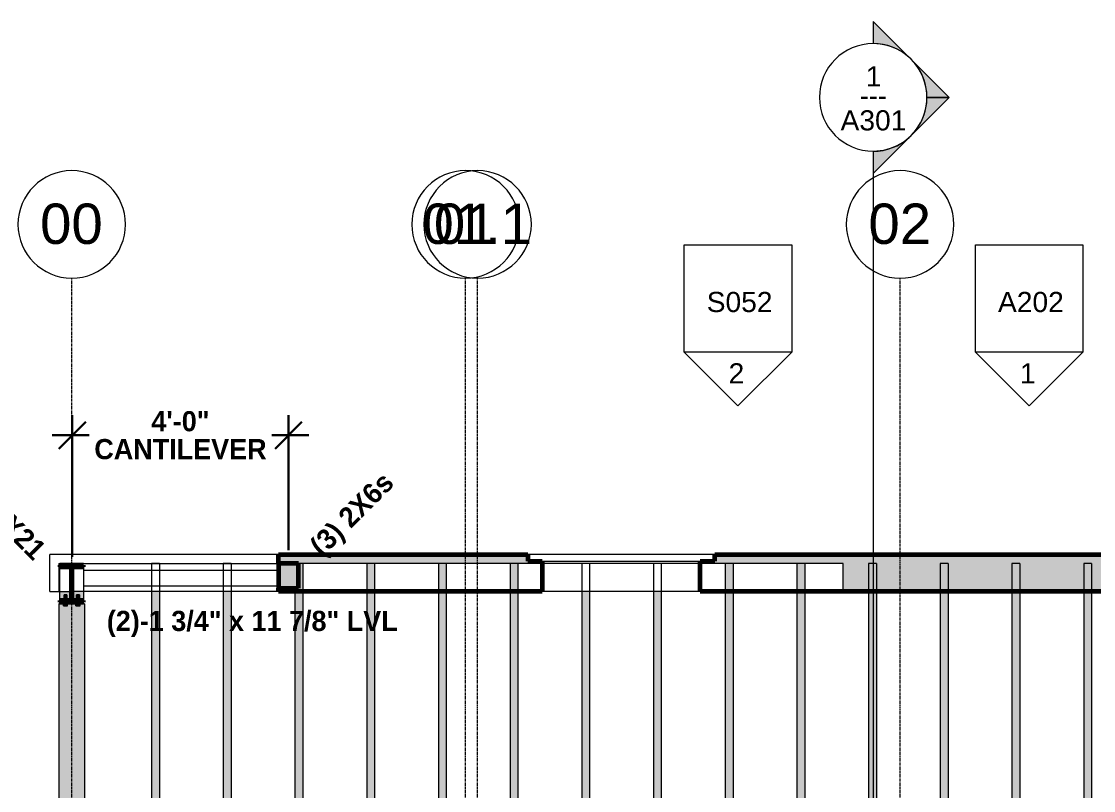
# Model space of a CAD drawing. Header units: inches. Extents: x -3226 to -1722, y 8184 to 8997.
# Drawn here: x -2723.7 to -2484.4, y 8825.4 to 8997.1 of the extents above; entities that cross this region are included whole.
import ezdxf

# ---------------------------------------------------------------- set-up
doc = ezdxf.new("R2010")
doc.units = ezdxf.units.IN
doc.header["$MEASUREMENT"] = 0
doc.linetypes.add('Grid Line 1_2_', pattern=[0.875, 0.5, -0.125, 0.125, -0.125])
for name, color, linetype, lineweight in [('A-ANNO-DIMS-1', 211, 'Continuous', 30), ('A-GENM', 5, 'Continuous', 9), ('G-ANNO-SYMB', 111, 'Continuous', 9), ('I-WALL', 2, 'Continuous', 18), ('I-WALL-2', 2, 'Continuous', 60), ('S-BEAM', 12, 'Continuous', 9), ('S-BEAM-1', 63, 'Continuous', 9), ('S-BEAM-2', 143, 'Continuous', 9), ('S-BEAM-IDEN', 2, 'Continuous', 9), ('S-COLS', 52, 'Continuous', 9), ('S-COLS-1', 7, 'Continuous', 9), ('S-COLS-2', 52, 'Continuous', 60), ('S-COLS-3', 22, 'Continuous', 9), ('S-COLS-IDEN', 171, 'Continuous', 9), ('S-FSTN', 2, 'Continuous', 9), ('S-GRID-1', 1, 'Grid Line 1_2_', 9), ('S-GRID-IDEN', 1, 'Continuous', 9)]:
    doc.layers.add(name, color=color, linetype=linetype, lineweight=lineweight)
doc.layers.add('I-WALL-1', color=2, linetype='Continuous', lineweight=18, transparency=0.4)
doc.styles.add('Arial', font='arial.ttf', dxfattribs={"height": 9})
doc.styles.add('Arial_1', font='arial.ttf', dxfattribs={"height": 4.5})
doc.styles.add('Century Gothic', font='ufonts.com_century-gothic.ttf', dxfattribs={"height": 4.5})
doc.styles.add('Century Gothic_B', font='GOTHICB.TTF', dxfattribs={"height": 4.5})
doc.dimstyles.new('OD__1__Tol__', dxfattribs={"dimscale": 12, "dimtxt": 4.698757, "dimasz": 0.5, "dimexe": 0.375, "dimexo": 0.25, "dimgap": 0.0625, "dimtad": 1, "dimdec": 0, "dimzin": 3, "dimdsep": 46, "dimlunit": 4, "dimtxsty": 'Century Gothic_B', "dimblk1": 'OBLIQUE', "dimblk2": 'OBLIQUE', "dimsah": 1, "dimcen": 0.09, "dimdle": 0.375, "dimazin": 0, "dimtfac": 1, "dimtdec": 4, "dimtix": 1, "dimtmove": 0, "dimatfit": 3, "dimfxl": 1, "dimtvp": 1, "dimtfill": 1, "dimfrac": 2, "dimtolj": 1, "dimtzin": 0, "dimlwd": 30, "dimlwe": 30, "dimarcsym": 2})

# ---------------------------------------------------------------- blocks, each defined once
blk = doc.blocks.new('Timber-Column - _3_ 2X6s-1942048-FRAMING - 2ND FLOOR')
at = {"layer": 'S-COLS-3'}
blk.add_hatch(color=256, dxfattribs=at).paths.add_polyline_path([(1.44, -2.75), (2.25, -2.75), (2.25, 2.75), (-2.25, 2.75), (-2.25, -2.75)], flags=0)
at = {"layer": 'S-COLS-2'}
for p, q in [((-2.25, 2.75), (-2.25, -2.75)), ((2.25, 2.75), (-2.25, 2.75)), ((2.25, -2.75), (2.25, 2.75)), ((-2.25, -2.75), (2.25, -2.75))]:
    blk.add_line(p, q, dxfattribs=at)
blk = doc.blocks.new('LVL-Laminated Veneer Lumber - _2_-1 3_4_ x 11 7_8_ LVL-2285549-FRAMING - 2ND FLOOR')
at = {"layer": 'S-BEAM'}
for p, q in [((-21.27, 1.75), (22.22, 1.75)), ((-21.27, -1.75), (22.22, -1.75))]:
    blk.add_line(p, q, dxfattribs=at)
blk = doc.blocks.new('W-Wide Flange - W10X22 _MOMENT FRAME_-2307720-FRAMING - 2ND FLOOR')
at = {"layer": 'S-BEAM-1'}
blk.add_hatch(color=256, dxfattribs=at).paths.add_polyline_path([(82.36, -2.88), (82.36, -1.85), (81.94, -1.85), (81.94, -0.92), (82.36, -0.92), (82.36, 0.92), (81.94, 0.92), (81.94, 1.85), (82.36, 1.85), (82.36, 2.87), (-82.36, 2.87), (-82.36, 1.85), (-81.94, 1.85), (-81.94, 0.92), (-82.36, 0.92), (-82.36, -0.92), (-81.94, -0.92), (-81.94, -1.85), (-82.36, -1.85), (-82.36, -2.88), (82.13, -2.88)], flags=0)
at = {"layer": 'S-BEAM'}
for p, q in [((-82.36, 2.87), (-82.36, 2.63)), ((-82.36, 2.87), (82.36, 2.87)), ((82.36, 2.63), (82.36, 2.87)), ((-82.36, -2.63), (-82.36, -2.88)), ((-82.36, -2.88), (82.36, -2.88)), ((82.36, -2.88), (82.36, -2.63))]:
    blk.add_line(p, q, dxfattribs=at)
blk = doc.blocks.new('W-Wide Flange-Column - W8X21-2324125-FRAMING - 2ND FLOOR')
at = {"layer": 'S-COLS-1'}
h = blk.add_hatch(dxfattribs=at)
h.set_pattern_fill('FP_17', color=256, style=0, pattern_type=2)
h.set_pattern_definition([(45, (2712.462, -4416.882), (-4.751758, 4.751758), []), (45, (2712.462, -4409.682), (-4.751758, 4.751758), [])])
h.paths.add_polyline_path([(2.63, -4.14), (2.63, -3.74), (0.6, -3.74), (0.26, -3.6), (0.12, -3.27), (0.12, 3.26), (0.26, 3.6), (0.61, 3.74), (2.63, 3.74), (2.63, 4.14), (-2.64, 4.14), (-2.63, 3.74), (-0.6, 3.74), (-0.26, 3.6), (-0.13, 3.26), (-0.13, -3.27), (-0.26, -3.6), (-0.6, -3.74), (-2.64, -3.74), (-2.63, -4.14), (2.63, -4.14)], flags=0)
at = {"layer": 'S-COLS-2'}
for p, q in [((-2.64, 4.14), (-2.64, 3.74)), ((2.63, 4.14), (-2.64, 4.14)), ((-2.64, 3.74), (-0.6, 3.74)), ((-0.13, 3.26), (-0.13, -3.27)), ((0.12, -3.27), (0.12, 3.26)), ((0.6, 3.74), (2.63, 3.74)), ((2.63, 3.74), (2.63, 4.14)), ((-2.64, -3.74), (-2.64, -4.14)), ((-0.6, -3.74), (-2.64, -3.74)), ((-2.64, -4.14), (2.63, -4.14)), ((2.63, -3.74), (0.6, -3.74)), ((2.63, -4.14), (2.63, -3.74))]:
    blk.add_line(p, q, dxfattribs=at)
for centre, start, end in [((-0.6, 3.26), 360, 90), ((0.6, 3.26), 90, 180), ((-0.6, -3.27), 270, 360), ((0.6, -3.27), 180, 270)]:
    blk.add_arc(centre, 0.475, start, end, dxfattribs=at)
blk = doc.blocks.new('Plywood Web Joist - 11 7_8_ TJI360 _ 16_ O_C_-V38-FRAMING - 2ND FLOOR')
at = {"layer": 'S-BEAM-2'}
h = blk.add_hatch(color=256, dxfattribs=at)
h.paths.add_polyline_path([(124.71875, -0.875), (124.71875, 0.875), (121.34375, 0.875), (121.34375, -0.875)], flags=0)
h.paths.add_polyline_path([(116.21875, 0.875), (-118.46875, 0.875), (-118.46875, -0.875), (116.21875, -0.875)], flags=0)
at = {"layer": 'S-BEAM'}
for p, q in [((-124.71875, 0.875), (-124.71875, -0.875)), ((-124.71875, 0.875), (-118.46875, 0.875)), ((-118.46875, 0.875), (116.21875, 0.875)), ((121.34375, 0.875), (124.71875, 0.875)), ((124.71875, -0.875), (124.71875, 0.875)), ((-124.71875, -0.875), (-118.46875, -0.875)), ((-118.46875, -0.875), (116.21875, -0.875)), ((121.34375, -0.875), (124.71875, -0.875))]:
    blk.add_line(p, q, dxfattribs=at)
blk = doc.blocks.new('Plywood Web Joist - 11 7_8_ TJI360 _ 16_ O_C_-V39-FRAMING - 2ND FLOOR')
at = {"layer": 'S-BEAM-2'}
h = blk.add_hatch(color=256, dxfattribs=at)
h.paths.add_polyline_path([(124.71875, -0.875), (124.71875, 0.875), (121.34375, 0.875), (121.34375, -0.875), (121.96875, -0.875)], flags=0)
h.paths.add_polyline_path([(116.21875, 0.875), (-118.46875, 0.875), (-118.46875, -0.875), (116.21875, -0.875)], flags=0)
at = {"layer": 'S-BEAM'}
for p, q in [((-124.71875, 0.875), (-124.71875, -0.875)), ((-124.71875, 0.875), (-118.46875, 0.875)), ((-118.46875, 0.875), (116.21875, 0.875)), ((121.34375, 0.875), (124.71875, 0.875)), ((124.71875, -0.875), (124.71875, 0.875)), ((-124.71875, -0.875), (-118.46875, -0.875)), ((-118.46875, -0.875), (116.21875, -0.875)), ((121.34375, -0.875), (124.71875, -0.875))]:
    blk.add_line(p, q, dxfattribs=at)
blk = doc.blocks.new('Plywood Web Joist - 11 7_8_ TJI360 _ 16_ O_C_-V40-FRAMING - 2ND FLOOR')
at = {"layer": 'S-BEAM-2'}
h = blk.add_hatch(color=256, dxfattribs=at)
h.paths.add_polyline_path([(124.72, 0.19), (121.34, 0.19), (121.34, -0.88), (124.72, -0.88)], flags=0)
h.paths.add_polyline_path([(116.22, 0.87), (-118.47, 0.87), (-118.47, -0.88), (116.22, -0.88)], flags=0)
at = {"layer": 'S-BEAM'}
for p, q in [((-124.72, 0.87), (-124.72, -0.88)), ((-124.72, 0.87), (-118.47, 0.87)), ((-118.47, 0.87), (116.22, 0.87)), ((124.72, -0.88), (124.72, 0.19)), ((-124.72, -0.88), (-118.47, -0.88)), ((-118.47, -0.88), (116.22, -0.88)), ((121.34, -0.88), (124.72, -0.88))]:
    blk.add_line(p, q, dxfattribs=at)
blk = doc.blocks.new('Plywood Web Joist - 11 7_8_ TJI360 _ 16_ O_C_-V41-FRAMING - 2ND FLOOR')
at = {"layer": 'S-BEAM-2'}
h = blk.add_hatch(color=256, dxfattribs=at)
h.paths.add_polyline_path([(124.71875, -0.875), (124.71875, 0.875), (121.34375, 0.875), (121.34375, -0.875), (121.96875, -0.875)], flags=0)
h.paths.add_polyline_path([(116.21875, 0.875), (-118.46875, 0.875), (-118.46875, -0.875), (116.21875, -0.875)], flags=0)
at = {"layer": 'S-BEAM'}
for p, q in [((-124.71875, 0.875), (-124.71875, -0.0625)), ((-124.71875, 0.875), (-118.46875, 0.875)), ((-118.46875, 0.875), (116.21875, 0.875)), ((121.34375, 0.875), (124.71875, 0.875)), ((124.71875, -0.875), (124.71875, 0.875)), ((-119.21875, -0.875), (-118.46875, -0.875)), ((-118.46875, -0.875), (116.21875, -0.875)), ((121.34375, -0.875), (124.71875, -0.875))]:
    blk.add_line(p, q, dxfattribs=at)
blk = doc.blocks.new('051200 - Structural Steel Framing - Moment Frame - Bolted - 1-2326737-FRAMING - 2ND FLOOR')
at = {"layer": 'A-GENM'}
for points in [[(-2713.53, 8868.25), (-2713.54, 8869.05), (-2714.16, 8869.05), (-2714.15, 8868.25), (-2713.54, 8868.25)], [(-2710.77, 8868.25), (-2710.76, 8868.25), (-2710.78, 8869.05), (-2711.39, 8869.05), (-2711.38, 8868.25), (-2710.78, 8868.25)], [(-2713.85, 8867.83), (-2713.85, 8868.25), (-2714.32, 8868.25), (-2714.32, 8867.83)], [(-2713.85, 8866.63), (-2713.85, 8867.05), (-2714.32, 8867.05), (-2714.32, 8866.63)], [(-2713.38, 8867.83), (-2713.38, 8868.25), (-2713.85, 8868.25), (-2713.85, 8867.83)], [(-2713.85, 8866.63), (-2713.38, 8866.63), (-2713.38, 8867.05), (-2713.85, 8867.05), (-2713.85, 8866.82)], [(-2711.08, 8867.83), (-2711.08, 8868.25), (-2711.55, 8868.25), (-2711.55, 8867.83)], [(-2711.55, 8866.63), (-2711.08, 8866.63), (-2711.08, 8867.05), (-2711.55, 8867.05), (-2711.55, 8866.82)], [(-2710.61, 8867.83), (-2710.61, 8868.25), (-2711.08, 8868.25), (-2711.08, 8867.83)], [(-2710.61, 8866.63), (-2710.61, 8867.05), (-2711.08, 8867.05), (-2711.08, 8866.63)]]:
    blk.add_hatch(color=256, dxfattribs=at).paths.add_polyline_path(points, flags=0)
at = {"layer": 'S-FSTN'}
h = blk.add_hatch(color=256, dxfattribs=at)
h.paths.add_polyline_path([(-2710.1, 8867.83), (-2709.83, 8867.83), (-2709.83, 8869.82), (-2712.34, 8869.82), (-2712.34, 8868.3), (-2712.2, 8867.97), (-2711.86, 8867.83), (-2711.55, 8867.83), (-2711.55, 8868.25), (-2711.39, 8868.25), (-2711.38, 8869.05), (-2710.76, 8869.05), (-2710.76, 8868.25), (-2710.61, 8868.25), (-2710.61, 8867.83)], flags=0)
h.paths.add_polyline_path([(-2714.32, 8867.83), (-2714.32, 8868.25), (-2714.16, 8868.25), (-2714.15, 8869.05), (-2713.53, 8869.05), (-2713.53, 8868.25), (-2713.38, 8868.25), (-2713.38, 8867.83), (-2713.06, 8867.83), (-2712.73, 8867.97), (-2712.59, 8868.3), (-2712.59, 8869.82), (-2715.1, 8869.82), (-2715.1, 8867.83)], flags=0)
blk.add_hatch(color=256, dxfattribs=at).paths.add_polyline_path([(-2715.1, 8867.05), (-2709.83, 8867.05), (-2709.83, 8867.43), (-2715.1, 8867.43)], flags=0)
at = {"layer": 'A-GENM'}
for p, q in [((-2714.16, 8868.25), (-2714.16, 8869.05)), ((-2713.53, 8869.05), (-2714.16, 8869.05)), ((-2713.53, 8869.05), (-2713.53, 8868.25)), ((-2711.39, 8868.25), (-2711.39, 8869.05)), ((-2710.76, 8869.05), (-2711.39, 8869.05)), ((-2710.76, 8869.05), (-2710.76, 8868.25)), ((-2713.85, 8868.25), (-2714.32, 8868.25)), ((-2714.32, 8868.25), (-2714.32, 8867.83)), ((-2714.32, 8866.63), (-2714.32, 8867.05)), ((-2714.32, 8866.63), (-2713.85, 8866.63)), ((-2713.38, 8868.25), (-2713.85, 8868.25)), ((-2713.85, 8868.25), (-2713.85, 8867.83)), ((-2713.85, 8866.63), (-2713.85, 8867.05)), ((-2713.85, 8866.63), (-2713.38, 8866.63)), ((-2713.38, 8867.83), (-2713.38, 8868.25)), ((-2713.38, 8866.63), (-2713.38, 8867.05)), ((-2711.08, 8868.25), (-2711.55, 8868.25)), ((-2711.55, 8868.25), (-2711.55, 8867.83)), ((-2711.55, 8866.63), (-2711.55, 8867.05)), ((-2711.55, 8866.63), (-2711.08, 8866.63)), ((-2710.61, 8868.25), (-2711.08, 8868.25)), ((-2711.08, 8868.25), (-2711.08, 8867.83)), ((-2711.08, 8866.63), (-2711.08, 8867.05)), ((-2711.08, 8866.63), (-2710.61, 8866.63)), ((-2710.61, 8867.83), (-2710.61, 8868.25)), ((-2710.61, 8866.63), (-2710.61, 8867.05))]:
    blk.add_line(p, q, dxfattribs=at)
at = {"layer": 'S-FSTN'}
for p, q in [((-2715.1, 8869.82), (-2715.1, 8875.31)), ((-2709.83, 8875.31), (-2709.83, 8869.82)), ((-2715.1, 8867.83), (-2715.1, 8869.82)), ((-2709.83, 8869.82), (-2709.83, 8867.83)), ((-2715.1, 8867.05), (-2715.1, 8867.43)), ((-2715.1, 8867.05), (-2709.83, 8867.05)), ((-2709.83, 8867.05), (-2709.83, 8867.43))]:
    blk.add_line(p, q, dxfattribs=at)
blk = doc.blocks.new('Grid - Grid Head - Circle-50561-FRAMING - 2ND FLOOR')
at = {"layer": 'S-GRID-IDEN'}
for start, end in [(360, 180), (180, 360)]:
    blk.add_arc((0, 0), 0.25, start, end, dxfattribs=at)
blk = doc.blocks.new('Elevation - Detail Number-151647-FRAMING - 2ND FLOOR')
at = {"layer": 'G-ANNO-SYMB'}
for p, q in [((0.25, 0.25), (-0.25, 0.25)), ((-0.25, 0.25), (-0.25, -0.25)), ((0.25, -0.25), (0.25, 0.25)), ((-0.25, -0.25), (0.25, -0.25))]:
    blk.add_line(p, q, dxfattribs=at)
blk = doc.blocks.new('Elevation - Detail Number-151370-FRAMING - 2ND FLOOR')
at = {"layer": 'G-ANNO-SYMB'}
for p, q in [((0, 0.25), (-0.25, 0)), ((0.25, 0), (0, 0.25)), ((-0.25, 0), (0.25, 0))]:
    blk.add_line(p, q, dxfattribs=at)
blk = doc.blocks.new('Section - Section Head - Filled-22785-FRAMING - 2ND FLOOR')
at = {"layer": 'G-ANNO-SYMB'}
h = blk.add_hatch(color=256, dxfattribs=at)
edge = h.paths.add_edge_path(flags=0)
edge.add_line((-0.4268, 0.1768), (-0.25, 0.3536))
edge.add_line((-0.25, 0.3536), (-0.25, 0.25))
edge.add_arc((-0.25, 0), 0.25, 90, 135)
h = blk.add_hatch(color=256, dxfattribs=at)
edge = h.paths.add_edge_path(flags=0)
edge.add_arc((-0.25, 0), 0.25, 45, 90)
edge.add_line((-0.25, 0.25), (-0.25, 0.3536))
edge.add_line((-0.25, 0.3536), (-0.0732, 0.1768))
h = blk.add_hatch(color=256, dxfattribs=at)
edge = h.paths.add_edge_path(flags=0)
edge.add_arc((-0.25, 0), 0.2503, 137.9216, 180)
edge.add_line((-0.5003, 0), (-0.6036, 0))
edge.add_line((-0.6036, 0), (-0.4358, 0.1678))
h = blk.add_hatch(color=256, dxfattribs=at)
edge = h.paths.add_edge_path(flags=0)
edge.add_line((-0.0642, 0.1678), (0.1036, 0))
edge.add_line((0.1036, 0), (0.0003, 0))
edge.add_arc((-0.25, 0), 0.2503, 0, 42.0784)
for p, q in [((-0.25, 0.3536), (-0.4268, 0.1768)), ((-0.25, 0.25), (-0.25, 0.3536)), ((-0.0732, 0.1768), (-0.25, 0.3536)), ((-0.25, 0.3536), (-0.25, 0.25)), ((-0.4358, 0.1678), (-0.6036, 0)), ((0.1036, 0), (-0.0642, 0.1678)), ((-0.6036, 0), (-0.5003, 0)), ((0.0003, 0), (0.1036, 0))]:
    blk.add_line(p, q, dxfattribs=at)
for centre, radius, start, end in [((-0.2503, 0), 0.25, 360, 180), ((-0.25, 0), 0.25, 90, 135), ((-0.25, 0), 0.25, 45, 90), ((-0.25, 0), 0.2503, 137.9216, 180), ((-0.25, 0), 0.2503, 0, 42.0784), ((-0.2503, 0), 0.25, 180, 360)]:
    blk.add_arc(centre, radius, start, end, dxfattribs=at)
blk = doc.blocks.new('_Oblique')
at = {"color": 0, "linetype": 'ByBlock', "lineweight": -2}
blk.add_line((-0.5, -0.5), (0.5, 0.5), dxfattribs=at)
blk = doc.blocks.new('DIMBLOCK8-FRAMING - 2ND FLOOR')
at = {"layer": 'A-ANNO-DIMS-1', "color": 0, "lineweight": 30, "transparency": 16777216}
for p, q in [((-2712.34, 8877.57), (-2712.34, 8909.2)), ((-2664.09, 8879.07), (-2664.09, 8909.2)), ((-2716.84, 8904.7), (-2659.59, 8904.7))]:
    blk.add_line(p, q, dxfattribs=at)
at = {"layer": 'Defpoints', "color": 0, "transparency": 16777216}
for p in [(-2664.09, 8904.7), (-2712.34, 8874.57), (-2664.09, 8876.07)]:
    blk.add_point(p, dxfattribs=at)
at = {"layer": 'A-ANNO-DIMS-1', "color": 0, "lineweight": 30, "transparency": 16777216, "xscale": 5.999999999999999, "yscale": 5.999999999999999, "zscale": 5.999999999999999, "rotation": 180}
blk.add_blockref('_Oblique', (-2712.34, 8904.7), dxfattribs=at)
at = {"layer": 'A-ANNO-DIMS-1', "color": 0, "lineweight": 30, "transparency": 16777216, "xscale": 5.999999999999999, "yscale": 5.999999999999999, "zscale": 5.999999999999999}
blk.add_blockref('_Oblique', (-2664.09, 8904.7), dxfattribs=at)
at = {"layer": 'A-ANNO-DIMS-1', "color": 0, "transparency": 16777216, "insert": (-2688.21, 8907.81), "char_height": 4.5, "attachment_point": 5, "style": 'Century Gothic_B', "bg_fill": 3, "box_fill_scale": 1.25, "bg_fill_color": 256, "bg_fill_true_color": 13158600, "bg_fill_transparency": 0}
blk.add_mtext('\\A1;4\'-0"', dxfattribs=at)
at = {"layer": 'A-ANNO-DIMS-1', "color": 0, "transparency": 16777216, "insert": (-2688.21, 8901.58), "char_height": 4.5, "attachment_point": 5, "style": 'Century Gothic_B', "bg_fill": 3, "box_fill_scale": 1.25, "bg_fill_color": 256, "bg_fill_true_color": 13158600, "bg_fill_transparency": 0}
blk.add_mtext('\\A1;CANTILEVER', dxfattribs=at)

msp = doc.modelspace()

# ---------------------------------------------------------------- hatches: boundary and pattern name
at = {"layer": 'I-WALL-1'}
h = msp.add_hatch(color=256, dxfattribs=at)
h.paths.add_polyline_path([(-2436.89918, 8869.81938), (-2422.64918, 8869.81938), (-2422.64918, 8876.06938), (-2420.89918, 8876.06938), (-2420.89918, 8869.81938), (-2406.64918, 8869.81938), (-2406.64918, 8876.06938), (-2404.89918, 8876.06938), (-2404.89918, 8869.81938), (-2390.64918, 8869.81938), (-2390.64918, 8876.06938), (-2388.89918, 8876.06938), (-2388.89918, 8869.81938), (-2374.64918, 8869.81938), (-2374.64918, 8876.06938), (-2372.89918, 8876.06938), (-2372.89918, 8869.81938), (-2358.64918, 8869.81938), (-2358.64918, 8876.06938), (-2356.89918, 8876.06938), (-2356.89918, 8869.81938), (-2342.64918, 8869.81938), (-2342.64918, 8876.06938), (-2340.89918, 8876.06938), (-2340.89918, 8869.81938), (-2326.64918, 8869.81938), (-2326.64918, 8876.06938), (-2324.89918, 8876.06938), (-2324.89918, 8869.81938), (-2310.64918, 8869.81938), (-2310.64918, 8876.06938), (-2308.89918, 8876.06938), (-2308.89918, 8869.81938), (-2294.64918, 8869.81938), (-2294.64918, 8876.06938), (-2292.89918, 8876.06938), (-2292.89918, 8869.81938), (-2278.64918, 8869.81938), (-2278.64918, 8876.06938), (-2276.89918, 8876.06938), (-2276.89918, 8869.81938), (-2262.64918, 8869.81938), (-2262.64918, 8876.06938), (-2260.89918, 8876.06938), (-2260.89918, 8869.81938), (-2260.08668, 8869.81938), (-2260.08668, 8876.06938), (-2210.33668, 8876.06938), (-2210.33668, 8878.06938), (-2568.96168, 8878.06938), (-2568.96168, 8876.56938), (-2572.21168, 8876.55579), (-2572.21168, 8876.06938), (-2540.33668, 8876.06938), (-2540.33668, 8869.81938), (-2534.64918, 8869.81938), (-2534.64918, 8876.06938), (-2532.89918, 8876.06938), (-2532.89918, 8869.81938), (-2518.64918, 8869.81938), (-2518.64918, 8876.06938), (-2516.89918, 8876.06938), (-2516.89918, 8869.81938), (-2502.64918, 8869.81938), (-2502.64918, 8876.06938), (-2500.89918, 8876.06938), (-2500.89918, 8869.81938), (-2486.64918, 8869.81938), (-2486.64918, 8876.06938), (-2484.89918, 8876.06938), (-2484.89918, 8869.81938), (-2470.64918, 8869.81938), (-2470.64918, 8876.06938), (-2468.89918, 8876.06938), (-2468.89918, 8869.81938), (-2454.64918, 8869.81938), (-2454.64918, 8876.06938), (-2452.89918, 8876.06938), (-2452.89918, 8869.81938), (-2438.64918, 8869.81938), (-2438.64918, 8876.06938), (-2436.89918, 8876.06938), (-2436.89918, 8874.08372)], flags=0)
h.paths.add_polyline_path([(-2645.96168, 8876.06938), (-2607.46168, 8876.06938), (-2607.46168, 8876.56938), (-2610.71168, 8876.56938), (-2610.71168, 8878.06938), (-2666.33668, 8878.06938), (-2666.33668, 8876.06938), (-2646.64918, 8876.06938)], flags=0)
h = msp.add_hatch(color=256, dxfattribs=at)
h.paths.add_polyline_path([(-2550.64918, 8869.81938), (-2548.89918, 8869.81938), (-2548.89918, 8876.06938), (-2550.64918, 8876.06938), (-2550.64918, 8875.68744)], flags=0)
h.paths.add_polyline_path([(-2212.89918, 8869.81938), (-2212.89918, 8876.06938), (-2214.64918, 8876.06938), (-2214.64918, 8869.81938)], flags=0)
h.paths.add_polyline_path([(-2324.89918, 8869.81938), (-2324.89918, 8876.06938), (-2326.64918, 8876.06938), (-2326.64918, 8869.81938)], flags=0)
h.paths.add_polyline_path([(-2228.89918, 8869.81938), (-2228.89918, 8876.06938), (-2230.64918, 8876.06938), (-2230.64918, 8869.81938)], flags=0)
h.paths.add_polyline_path([(-2340.89918, 8869.81938), (-2340.89918, 8876.06938), (-2342.64918, 8876.06938), (-2342.64918, 8869.81938)], flags=0)
h.paths.add_polyline_path([(-2356.89918, 8869.81938), (-2356.89918, 8876.06938), (-2358.64918, 8876.06938), (-2358.64918, 8869.81938)], flags=0)
h.paths.add_polyline_path([(-2244.89918, 8869.81938), (-2244.89918, 8876.06938), (-2246.64918, 8876.06938), (-2246.64918, 8869.81938)], flags=0)
h.paths.add_polyline_path([(-2260.89918, 8869.81938), (-2260.89918, 8876.06938), (-2262.64918, 8876.06938), (-2262.64918, 8869.81938)], flags=0)
h.paths.add_polyline_path([(-2372.89918, 8869.81938), (-2372.89918, 8876.06938), (-2374.64918, 8876.06938), (-2374.64918, 8869.81938)], flags=0)
h.paths.add_polyline_path([(-2276.89918, 8869.81938), (-2276.89918, 8876.06938), (-2278.64918, 8876.06938), (-2278.64918, 8869.81938)], flags=0)
h.paths.add_polyline_path([(-2534.64918, 8869.81938), (-2532.89918, 8869.81938), (-2532.89918, 8876.06938), (-2534.64918, 8876.06938), (-2534.64918, 8875.92356)], flags=0)
h.paths.add_polyline_path([(-2518.64918, 8869.81938), (-2516.89918, 8869.81938), (-2516.89918, 8876.06938), (-2518.64918, 8876.06938), (-2518.64918, 8875.62241)], flags=0)
h.paths.add_polyline_path([(-2292.89918, 8869.81938), (-2292.89918, 8876.06938), (-2294.64918, 8876.06938), (-2294.64918, 8869.81938)], flags=0)
h.paths.add_polyline_path([(-2308.89918, 8869.81938), (-2308.89918, 8876.06938), (-2310.64918, 8876.06938), (-2310.64918, 8869.81938), (-2309.08223, 8869.81938)], flags=0)
h.paths.add_polyline_path([(-2566.64918, 8869.81938), (-2564.89918, 8869.81938), (-2564.89918, 8876.06938), (-2566.64918, 8876.06938), (-2566.64918, 8875.09484)], flags=0)
h.paths.add_polyline_path([(-2502.64918, 8869.81938), (-2500.89918, 8869.81938), (-2500.89918, 8876.06938), (-2502.64918, 8876.06938), (-2502.64918, 8875.32125)], flags=0)
h.paths.add_polyline_path([(-2486.64918, 8869.81938), (-2484.89918, 8869.81938), (-2484.89918, 8876.06938), (-2486.64918, 8876.06938), (-2486.64918, 8875.0201)], flags=0)
h.paths.add_polyline_path([(-2470.64918, 8869.81938), (-2468.89918, 8869.81938), (-2468.89918, 8876.06938), (-2470.64918, 8876.06938), (-2470.64918, 8874.71895)], flags=0)
h.paths.add_polyline_path([(-2438.64918, 8869.81938), (-2436.89918, 8869.81938), (-2436.89918, 8876.06938), (-2438.64918, 8876.06938), (-2438.64918, 8874.11665)], flags=0)
h.paths.add_polyline_path([(-2422.64918, 8869.81938), (-2420.89918, 8869.81938), (-2420.89918, 8876.06938), (-2422.64918, 8876.06938), (-2422.64918, 8873.8155)], flags=0)
h.paths.add_polyline_path([(-2454.64918, 8869.81938), (-2452.89918, 8869.81938), (-2452.89918, 8876.06938), (-2454.64918, 8876.06938), (-2454.64918, 8874.4178)], flags=0)
h.paths.add_polyline_path([(-2406.64918, 8869.81938), (-2404.89918, 8869.81938), (-2404.89918, 8876.06938), (-2406.64918, 8876.06938), (-2406.64918, 8873.51435)], flags=0)
h.paths.add_polyline_path([(-2390.64918, 8869.81938), (-2388.89918, 8869.81938), (-2388.89918, 8876.06938), (-2390.64918, 8876.06938), (-2390.64918, 8873.2132)], flags=0)
h.paths.add_polyline_path([(-2630.64918, 8869.81938), (-2628.89918, 8869.81938), (-2628.89918, 8876.06938), (-2630.64918, 8876.06938), (-2630.64918, 8872.72447)], flags=0)
h.paths.add_polyline_path([(-2612.89918, 8869.81938), (-2612.89918, 8876.06938), (-2614.64918, 8876.06938), (-2614.64918, 8869.81938)], flags=0)
h.paths.add_polyline_path([(-2662.64918, 8869.81938), (-2660.89918, 8869.81938), (-2660.89918, 8876.06938), (-2661.83668, 8876.06938), (-2661.83668, 8870.56938), (-2662.64918, 8870.56938), (-2662.64918, 8870.26685)], flags=0)
h.paths.add_polyline_path([(-2644.89918, 8869.81938), (-2644.89918, 8876.06938), (-2646.64918, 8876.06938), (-2646.64918, 8869.81938)], flags=0)

# ---------------------------------------------------------------- linework, layer by layer
at = {"layer": 'G-ANNO-SYMB'}
msp.add_line((-2533.61793, 8968.13152), (-2533.61793, 8212.51398), dxfattribs=at)
at = {"layer": 'I-WALL'}
for p, q in [((-2666.33668, 8878.06938), (-2717.33668, 8878.06938)), ((-2717.33668, 8869.81938), (-2717.33668, 8878.06938)), ((-2568.96168, 8878.06938), (-2610.71168, 8878.06938)), ((-2607.46168, 8876.56938), (-2572.21168, 8876.56938)), ((-2715.33668, 8876.06938), (-2715.33668, 8869.81938)), ((-2715.33668, 8876.06938), (-2666.33668, 8876.06938)), ((-2540.33668, 8876.06938), (-2661.83668, 8876.06938)), ((-2540.33668, 8869.81938), (-2540.33668, 8876.06938)), ((-2717.33668, 8869.81938), (-2712.58668, 8869.81938)), ((-2572.21168, 8869.81938), (-2712.33668, 8869.81938))]:
    msp.add_line(p, q, dxfattribs=at)
at = {"layer": 'I-WALL-2'}
for p, q in [((-2666.33668, 8876.06938), (-2666.33668, 8878.06938)), ((-2666.33668, 8878.06938), (-2610.71168, 8878.06938)), ((-2610.71168, 8878.06938), (-2610.71168, 8876.56938)), ((-2610.71168, 8876.56938), (-2607.46168, 8876.56938)), ((-2607.46168, 8876.56938), (-2607.46168, 8869.81938)), ((-2572.21168, 8869.81938), (-2572.21168, 8876.56938)), ((-2572.21168, 8876.56938), (-2568.96168, 8876.56938)), ((-2568.96168, 8876.56938), (-2568.96168, 8878.06938)), ((-2568.96168, 8878.06938), (-2210.33668, 8878.06938)), ((-2666.33668, 8869.81938), (-2666.33668, 8870.56938)), ((-2607.46168, 8869.81938), (-2666.33668, 8869.81938)), ((-2210.33668, 8869.81938), (-2572.21168, 8869.81938))]:
    msp.add_line(p, q, dxfattribs=at)
at = {"layer": 'S-GRID-1'}
for p, q in [((-2624.58668, 8230.72963), (-2624.58668, 8939.78738)), ((-2621.89918, 8230.72963), (-2621.89918, 8939.78738)), ((-2527.61793, 8230.72963), (-2527.61793, 8939.78738))]:
    msp.add_line(p, q, dxfattribs=at)

# ---------------------------------------------------------------- block references
at = {"layer": 'G-ANNO-SYMB', "xscale": 47.99999999999997, "yscale": 47.99999999999997, "zscale": 47.99999999999997}
for name, p, rotation in [('Section - Section Head - Filled-22785-FRAMING - 2ND FLOOR', (-2533.61793, 8968.13152), 269.9999999999995), ('Elevation - Detail Number-151370-FRAMING - 2ND FLOOR', (-2563.81131, 8923.25613), 180), ('Elevation - Detail Number-151370-FRAMING - 2ND FLOOR', (-2498.81131, 8923.25613), 180)]:
    msp.add_blockref(name, p, dxfattribs=dict(at, rotation=rotation))
at = {"layer": 'G-ANNO-SYMB', "extrusion": (0, 0, -1), "xscale": 47.99999999999997, "yscale": 47.99999999999997, "zscale": 47.99999999999997, "rotation": 269.9999999999996}
for p in [(2563.81131, 8935.25613), (2498.81131, 8935.25613)]:
    msp.add_blockref('Elevation - Detail Number-151647-FRAMING - 2ND FLOOR', p, dxfattribs=at)
at = {"layer": 'S-BEAM'}
msp.add_blockref('LVL-Laminated Veneer Lumber - _2_-1 3_4_ x 11 7_8_ LVL-2285549-FRAMING - 2ND FLOOR', (-2688.55543, 8872.81938), dxfattribs=at)
at = {"layer": 'S-BEAM', "rotation": 269.9999999999999}
for name, p in [('Plywood Web Joist - 11 7_8_ TJI360 _ 16_ O_C_-V39-FRAMING - 2ND FLOOR', (-2693.77418, 8751.35063)), ('Plywood Web Joist - 11 7_8_ TJI360 _ 16_ O_C_-V39-FRAMING - 2ND FLOOR', (-2677.77418, 8751.35063)), ('Plywood Web Joist - 11 7_8_ TJI360 _ 16_ O_C_-V41-FRAMING - 2ND FLOOR', (-2661.77418, 8751.35063)), ('Plywood Web Joist - 11 7_8_ TJI360 _ 16_ O_C_-V38-FRAMING - 2ND FLOOR', (-2645.77418, 8751.35063)), ('Plywood Web Joist - 11 7_8_ TJI360 _ 16_ O_C_-V40-FRAMING - 2ND FLOOR', (-2629.77418, 8751.35063)), ('Plywood Web Joist - 11 7_8_ TJI360 _ 16_ O_C_-V38-FRAMING - 2ND FLOOR', (-2613.77418, 8751.35063)), ('Plywood Web Joist - 11 7_8_ TJI360 _ 16_ O_C_-V39-FRAMING - 2ND FLOOR', (-2597.77418, 8751.35063)), ('Plywood Web Joist - 11 7_8_ TJI360 _ 16_ O_C_-V39-FRAMING - 2ND FLOOR', (-2581.77418, 8751.35063)), ('Plywood Web Joist - 11 7_8_ TJI360 _ 16_ O_C_-V38-FRAMING - 2ND FLOOR', (-2565.77418, 8751.35063)), ('Plywood Web Joist - 11 7_8_ TJI360 _ 16_ O_C_-V38-FRAMING - 2ND FLOOR', (-2549.77418, 8751.35063)), ('Plywood Web Joist - 11 7_8_ TJI360 _ 16_ O_C_-V38-FRAMING - 2ND FLOOR', (-2533.77418, 8751.35063)), ('Plywood Web Joist - 11 7_8_ TJI360 _ 16_ O_C_-V38-FRAMING - 2ND FLOOR', (-2517.77418, 8751.35063)), ('Plywood Web Joist - 11 7_8_ TJI360 _ 16_ O_C_-V38-FRAMING - 2ND FLOOR', (-2501.77418, 8751.35063)), ('Plywood Web Joist - 11 7_8_ TJI360 _ 16_ O_C_-V38-FRAMING - 2ND FLOOR', (-2485.77418, 8751.35063)), ('W-Wide Flange - W10X22 _MOMENT FRAME_-2307720-FRAMING - 2ND FLOOR', (-2712.46168, 8784.69438))]:
    msp.add_blockref(name, p, dxfattribs=at)
at = {"layer": 'S-COLS'}
for name, p in [('W-Wide Flange-Column - W8X21-2324125-FRAMING - 2ND FLOOR', (-2712.46168, 8871.56938)), ('Timber-Column - _3_ 2X6s-1942048-FRAMING - 2ND FLOOR', (-2664.08668, 8873.31938))]:
    msp.add_blockref(name, p, dxfattribs=at)
at = {"layer": 'S-FSTN'}
msp.add_blockref('051200 - Structural Steel Framing - Moment Frame - Bolted - 1-2326737-FRAMING - 2ND FLOOR', (0, 0), dxfattribs=at)
at = {"layer": 'S-GRID-IDEN', "xscale": 47.99999999999997, "yscale": 47.99999999999997, "zscale": 47.99999999999997}
for p in [(-2712.46168, 8951.78738), (-2624.58668, 8951.78738), (-2621.89918, 8951.78738), (-2527.61793, 8951.78738)]:
    msp.add_blockref('Grid - Grid Head - Circle-50561-FRAMING - 2ND FLOOR', p, dxfattribs=at)

# ---------------------------------------------------------------- texts
at = {"layer": 'G-ANNO-SYMB', "char_height": 4.5, "attachment_point": 1}
for s, insert, width, style in [('1', (-2535.27842, 8987.08584), 4.242, 'Arial_1'), ('---', (-2536.60408, 8982.83249), 7.7265, 'Century Gothic'), ('A301', (-2540.90047, 8977.26772), 17.877, 'Arial_1'), ('S052', (-2570.77066, 8936.71069), 17.877, 'Arial_1'), ('A202', (-2505.77066, 8936.71069), 17.877, 'Arial_1'), ('2', (-2565.88448, 8920.78161), 4.242, 'Arial_1'), ('1', (-2500.88448, 8920.78161), 4.242, 'Arial_1')]:
    msp.add_mtext(s, dxfattribs=dict(at, insert=insert, width=width, style=style))
at = {"layer": 'S-BEAM-IDEN', "insert": (-2704.63226, 8865.49947), "char_height": 4.5, "width": 83.628, "attachment_point": 1, "style": 'Century Gothic_B'}
msp.add_mtext('(2)-1 3/4" x 11 7/8" LVL', dxfattribs=at)
at = {"layer": 'S-COLS-IDEN', "char_height": 4.5, "attachment_point": 1, "style": 'Century Gothic_B'}
for s, insert, width, rotation in [('(3) 2X6s', (-2659.76275, 8880.57039), 29.694, 45), ('W8X21', (-2731.82204, 8893.66285), 25.452, 315)]:
    msp.add_mtext(s, dxfattribs=dict(at, insert=insert, width=width, rotation=rotation))
at = {"layer": 'S-GRID-IDEN', "char_height": 9, "attachment_point": 1, "style": 'Arial'}
for s, insert, width in [('00', (-2719.53171, 8956.43135), 16.968), ('01.1', (-2634.2133, 8956.43135), 29.694), ('01', (-2631.65671, 8956.43135), 16.968), ('02', (-2534.68796, 8956.43135), 16.968)]:
    msp.add_mtext(s, dxfattribs=dict(at, insert=insert, width=width))

# ---------------------------------------------------------------- next in the draw order: dimensions: what is measured, and where the dimension line sits
at = {"layer": 'A-ANNO-DIMS-1'}
dim = msp.add_linear_dim(base=(-2664.08668, 8904.69587), p1=(-2712.33668, 8874.56938), p2=(-2664.08668, 8876.06938), text='<>\\XCANTILEVER', dimstyle='OD__1__Tol__', override={"dimpost": '<>', "dimfxl": 48.27331}, dxfattribs=at)
dim.commit()
dim.dimension.update_dxf_attribs({"geometry": 'DIMBLOCK8-FRAMING - 2ND FLOOR', "text_midpoint": (-2688.21168, 8904.69587)})

# ---------------------------------------------------------------- next in the draw order: linework, layer by layer
at = {"layer": 'S-GRID-1'}
msp.add_line((-2712.46168, 8230.72963), (-2712.46168, 8939.78738), dxfattribs=at)

doc.saveas('drawing.dxf')
